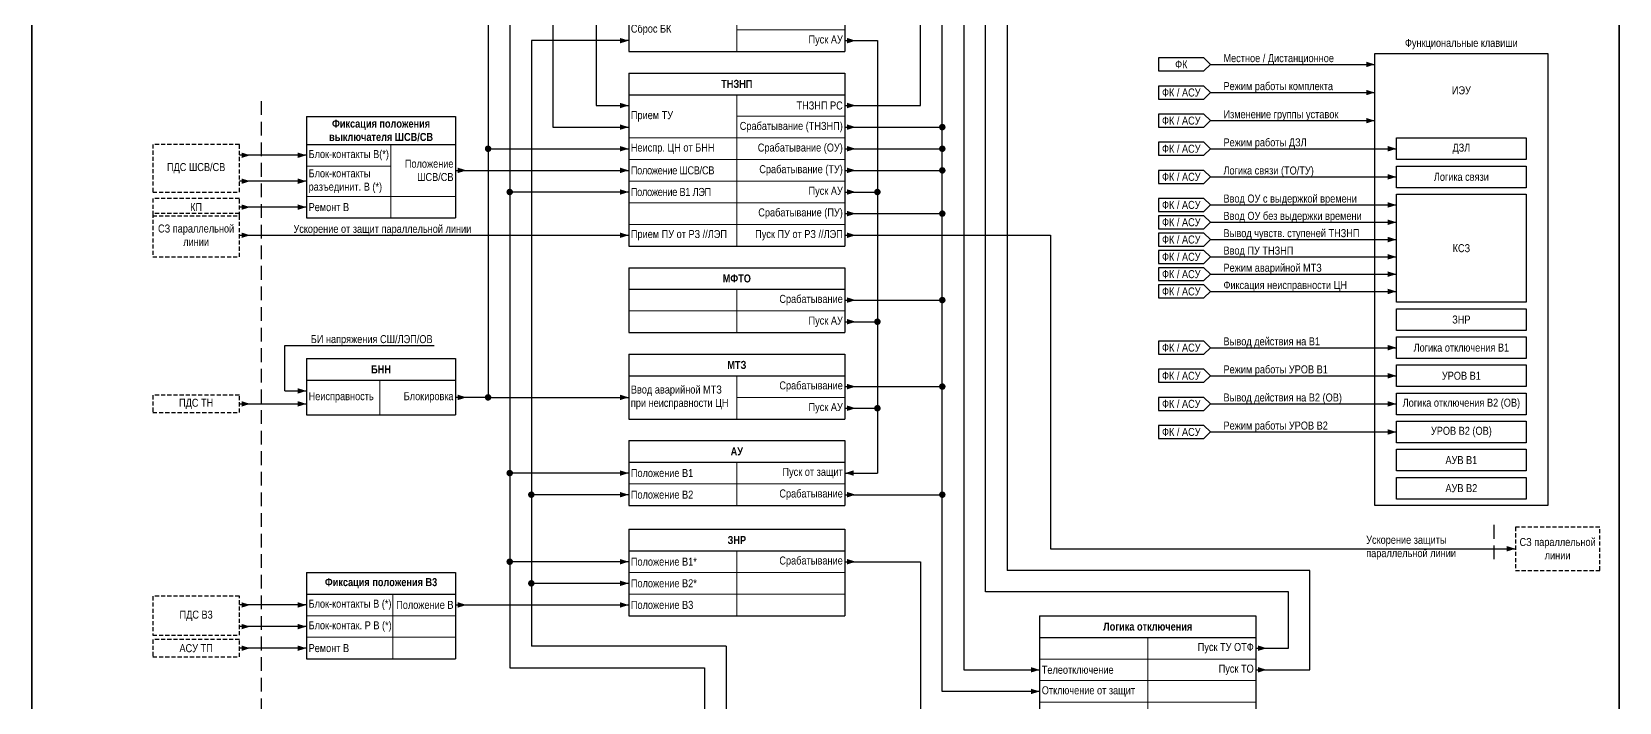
# Model space of a CAD drawing. Header units: millimetres. Extents: x -14593 to 14732, y -17400 to 5232.
# Drawn here: x 3989 to 4723, y -3411 to -3101 of the extents above; entities that cross this region are included whole.
import ezdxf

# ---------------------------------------------------------------- set-up
doc = ezdxf.new("R2010")
doc.units = ezdxf.units.MM
doc.linetypes.add('штриховая2', pattern=[9.525, 6.35, -3.175])
for name, color, linetype, lineweight in [('Основная', 7, 'Continuous', 30), ('Отключение_включение', 1, 'Continuous', 30), ('Цепи внешние', 84, 'Continuous', 30), ('Цепи внутренние', 5, 'Continuous', 30), ('Цепь - ФК и АСУ', 132, 'Continuous', 30)]:
    doc.layers.add(name, color=color, linetype=linetype, lineweight=lineweight)
doc.layers.add('Рамка', color=8, linetype='Continuous', lineweight=35, plot=False)
doc.styles.add('Narrow', font='ARIALN.TTF')
doc.styles.add('Табл дан', font='ARIALN.TTF')
doc.styles.add('Табл загол', font='ARIALNB.TTF')

# ---------------------------------------------------------------- blocks, each defined once
blk = doc.blocks.new('*T72')
at = {"layer": 'Основная', "color": 0, "linetype": 'ByBlock', "lineweight": -2, "transparency": 16777216}
for p, q in [((0, 0), (100, 0)), ((0, 0), (0, -10)), ((100, 0), (100, -10))]:
    blk.add_line(p, q, dxfattribs=at)
at = {"layer": 'Основная', "color": 0, "linetype": 'ByBlock', "lineweight": 30, "transparency": 16777216}
for p, q in [((0, -10), (100, -10)), ((0, -10), (0, -70)), ((100, -10), (100, -70)), ((0, -70), (100, -70))]:
    blk.add_line(p, q, dxfattribs=at)
at = {"layer": 'Основная', "color": 0, "linetype": 'ByBlock', "lineweight": 18, "transparency": 16777216}
for p, q in [((50, -10), (50, -70)), ((0, -20), (100, -20)), ((0, -30), (100, -30)), ((0, -40), (100, -40)), ((0, -50), (100, -50)), ((50, -60), (100, -60))]:
    blk.add_line(p, q, dxfattribs=at)
at = {"layer": 'Основная', "color": 0, "transparency": 16777216, "char_height": 3.7}
for s, insert, width, attachment_point, style in [('{\\C256;Логика отключения}', (50, -5), 97, 5, 'Табл загол'), ('Пуск ТУ ОТФ', (99, -15), 48, 6, 'Табл дан'), ('Телеотключение', (1, -25), 48, 4, 'Табл дан'), ('Пуск ТО', (99, -25), 48, 6, 'Табл дан'), ('{\\C256;Отключение от защит}', (1, -35), 48, 4, 'Табл дан'), ('Отключение от ЗНР', (1, -45), 48, 4, 'Табл дан'), ('Отключение', (99, -45), 48, 6, 'Табл дан'), ('Отключение от УРОВ', (1, -60), 48, 4, 'Табл дан'), ('Запрет АПВ', (99, -55), 48, 6, 'Табл дан')]:
    blk.add_mtext(s, dxfattribs=dict(at, insert=insert, width=width, attachment_point=attachment_point, style=style))
blk = doc.blocks.new('*T327')
at = {"layer": 'Основная', "color": 0, "linetype": 'ByBlock', "lineweight": -2, "transparency": 16777216}
for p, q in [((0, 0), (100, 0)), ((0, 0), (0, -10)), ((100, 0), (100, -10))]:
    blk.add_line(p, q, dxfattribs=at)
at = {"layer": 'Основная', "color": 0, "linetype": 'ByBlock', "lineweight": 30, "transparency": 16777216}
for p, q in [((0, -10), (100, -10)), ((0, -10), (0, -60)), ((100, -10), (100, -60)), ((0, -60), (100, -60))]:
    blk.add_line(p, q, dxfattribs=at)
at = {"layer": 'Основная', "color": 0, "linetype": 'ByBlock', "lineweight": 18, "transparency": 16777216}
for p, q in [((50, -10), (50, -60)), ((50, -20), (100, -20)), ((0, -30), (100, -30)), ((0, -40), (100, -40)), ((50, -50), (100, -50))]:
    blk.add_line(p, q, dxfattribs=at)
at = {"layer": 'Основная', "color": 0, "transparency": 16777216, "char_height": 3.7}
for s, insert, width, attachment_point, style in [('{\\C256;ДЗ}', (50, -5), 97, 5, 'Табл загол'), ('ДЗ РС', (99, -15), 48, 6, 'Табл дан'), ('Прием ТУ', (1, -20), 48, 4, 'Табл дан'), ('Срабатывание (ДЗ)', (99, -25), 48, 6, 'Табл дан'), ('{\\C256;Блокировка}', (1, -35), 48, 4, 'Табл дан'), ('Срабатывание (ОУ)', (99, -35), 48, 6, 'Табл дан'), ('Срабатывание (ТУ)', (99, -45), 48, 6, 'Табл дан'), ('Сброс БК', (1, -50), 48, 4, 'Табл дан'), ('Пуск АУ', (99, -55), 48, 6, 'Табл дан')]:
    blk.add_mtext(s, dxfattribs=dict(at, insert=insert, width=width, attachment_point=attachment_point, style=style))
blk = doc.blocks.new('*T328')
at = {"layer": 'Основная', "color": 0, "linetype": 'ByBlock', "lineweight": -2, "transparency": 16777216}
for p, q in [((0, 0), (100, 0)), ((0, 0), (0, -10)), ((100, 0), (100, -10))]:
    blk.add_line(p, q, dxfattribs=at)
at = {"layer": 'Основная', "color": 0, "linetype": 'ByBlock', "lineweight": 30, "transparency": 16777216}
for p, q in [((0, -10), (100, -10)), ((0, -10), (0, -30)), ((100, -10), (100, -30)), ((0, -30), (100, -30))]:
    blk.add_line(p, q, dxfattribs=at)
at = {"layer": 'Основная', "color": 0, "linetype": 'ByBlock', "lineweight": 18, "transparency": 16777216}
for p, q in [((50, -10), (50, -30)), ((0, -20), (100, -20))]:
    blk.add_line(p, q, dxfattribs=at)
at = {"layer": 'Основная', "color": 0, "transparency": 16777216, "char_height": 3.7}
for s, insert, width, attachment_point, style in [('{\\C256;МФТО}', (50, -5), 97, 5, 'Табл загол'), ('Срабатывание ', (99, -15), 48, 6, 'Табл дан'), ('Пуск АУ', (99, -25), 48, 6, 'Табл дан')]:
    blk.add_mtext(s, dxfattribs=dict(at, insert=insert, width=width, attachment_point=attachment_point, style=style))
blk = doc.blocks.new('*T329')
at = {"layer": 'Основная', "color": 0, "linetype": 'ByBlock', "lineweight": -2, "transparency": 16777216}
for p, q in [((0, 0), (100, 0)), ((0, 0), (0, -10)), ((100, 0), (100, -10))]:
    blk.add_line(p, q, dxfattribs=at)
at = {"layer": 'Основная', "color": 0, "linetype": 'ByBlock', "lineweight": 30, "transparency": 16777216}
for p, q in [((0, -10), (100, -10)), ((0, -10), (0, -30)), ((100, -10), (100, -30)), ((0, -30), (100, -30))]:
    blk.add_line(p, q, dxfattribs=at)
at = {"layer": 'Основная', "color": 0, "linetype": 'ByBlock', "lineweight": 18, "transparency": 16777216}
for p, q in [((50, -10), (50, -30)), ((50, -20), (100, -20))]:
    blk.add_line(p, q, dxfattribs=at)
at = {"layer": 'Основная', "color": 0, "transparency": 16777216, "char_height": 3.7}
for s, insert, width, attachment_point, style in [('{\\C256;МТЗ}', (50, -5), 97, 5, 'Табл загол'), ('Ввод аварийной МТЗ при неисправности ЦН', (1, -20), 48, 4, 'Табл дан'), ('Срабатывание', (99, -15), 48, 6, 'Табл дан'), ('Пуск АУ', (99, -25), 48, 6, 'Табл дан')]:
    blk.add_mtext(s, dxfattribs=dict(at, insert=insert, width=width, attachment_point=attachment_point, style=style))
blk = doc.blocks.new('*T330')
at = {"layer": 'Основная', "color": 0, "linetype": 'ByBlock', "lineweight": -2, "transparency": 16777216}
for p, q in [((0, 0), (100, 0)), ((0, 0), (0, -10)), ((100, 0), (100, -10))]:
    blk.add_line(p, q, dxfattribs=at)
at = {"layer": 'Основная', "color": 0, "linetype": 'ByBlock', "lineweight": 30, "transparency": 16777216}
for p, q in [((0, -10), (100, -10)), ((0, -10), (0, -30)), ((100, -10), (100, -30)), ((0, -30), (100, -30))]:
    blk.add_line(p, q, dxfattribs=at)
at = {"layer": 'Основная', "color": 0, "linetype": 'ByBlock', "lineweight": 18, "transparency": 16777216}
for p, q in [((50, -10), (50, -30)), ((0, -20), (100, -20))]:
    blk.add_line(p, q, dxfattribs=at)
at = {"layer": 'Основная', "color": 0, "transparency": 16777216, "char_height": 3.7}
for s, insert, width, attachment_point, style in [('{\\C256;АУ}', (50, -5), 97, 5, 'Табл загол'), ('Положение В1', (1, -15), 48, 4, 'Табл дан'), ('Пуск от защит', (99, -15), 48, 6, 'Табл дан'), ('Положение В2', (1, -25), 48, 4, 'Табл дан'), ('Срабатывание', (99, -25), 48, 6, 'Табл дан')]:
    blk.add_mtext(s, dxfattribs=dict(at, insert=insert, width=width, attachment_point=attachment_point, style=style))
blk = doc.blocks.new('*T331')
at = {"layer": 'Основная', "color": 0, "linetype": 'ByBlock', "lineweight": -2, "transparency": 16777216}
for p, q in [((0, 0), (100, 0)), ((0, 0), (0, -10)), ((100, 0), (100, -10))]:
    blk.add_line(p, q, dxfattribs=at)
at = {"layer": 'Основная', "color": 0, "linetype": 'ByBlock', "lineweight": 30, "transparency": 16777216}
for p, q in [((0, -10), (100, -10)), ((0, -10), (0, -40)), ((100, -10), (100, -40)), ((0, -40), (100, -40))]:
    blk.add_line(p, q, dxfattribs=at)
at = {"layer": 'Основная', "color": 0, "linetype": 'ByBlock', "lineweight": 18, "transparency": 16777216}
for p, q in [((50, -10), (50, -40)), ((0, -20), (100, -20)), ((0, -30), (100, -30))]:
    blk.add_line(p, q, dxfattribs=at)
at = {"layer": 'Основная', "color": 0, "transparency": 16777216, "char_height": 3.7}
for s, insert, width, attachment_point, style in [('{\\C256;ЗНР}', (50, -5), 97, 5, 'Табл загол'), ('\\A1;Положение В1*', (1, -15), 48, 4, 'Табл дан'), ('Срабатывание', (99, -15), 48, 6, 'Табл дан'), ('\\A1;Положение В2*', (1, -25), 48, 4, 'Табл дан'), ('\\A1;Положение В3', (1, -35), 48, 4, 'Табл дан')]:
    blk.add_mtext(s, dxfattribs=dict(at, insert=insert, width=width, attachment_point=attachment_point, style=style))
blk = doc.blocks.new('Point')
at = {"layer": 'Основная', "color": 0, "const_width": 1.5}
blk.add_lwpolyline([(-0.75, 0, 1), (0.75, 0, 1)], format="xyb", close=True, dxfattribs=at)
blk = doc.blocks.new('*T332')
at = {"layer": 'Основная', "color": 0, "linetype": 'ByBlock', "lineweight": -2, "transparency": 16777216}
for p, q in [((0, 0), (69, 0)), ((0, 0), (0, -10)), ((69, 0), (69, -10))]:
    blk.add_line(p, q, dxfattribs=at)
at = {"layer": 'Основная', "color": 0, "linetype": 'ByBlock', "lineweight": 30, "transparency": 16777216}
for p, q in [((0, -10), (69, -10)), ((0, -10), (0, -26)), ((69, -10), (69, -26)), ((0, -26), (69, -26))]:
    blk.add_line(p, q, dxfattribs=at)
at = {"layer": 'Основная', "color": 0, "linetype": 'ByBlock', "lineweight": 18, "transparency": 16777216}
blk.add_line((34, -10), (34, -26), dxfattribs=at)
at = {"layer": 'Основная', "color": 0, "transparency": 16777216, "char_height": 3.7}
for s, insert, width, attachment_point, style in [('{\\C256;БНН}', (34.5, -5), 66, 5, 'Табл загол'), ('Неисправность', (1, -18), 32, 4, 'Табл дан'), ('Блокировка', (68, -18), 33, 6, 'Табл дан')]:
    blk.add_mtext(s, dxfattribs=dict(at, insert=insert, width=width, attachment_point=attachment_point, style=style))
blk = doc.blocks.new('*T333')
at = {"layer": 'Основная', "color": 0, "linetype": 'ByBlock', "lineweight": -2, "transparency": 16777216}
for p, q in [((0, 0), (100, 0)), ((0, 0), (0, -10)), ((100, 0), (100, -10))]:
    blk.add_line(p, q, dxfattribs=at)
at = {"layer": 'Основная', "color": 0, "linetype": 'ByBlock', "lineweight": 30, "transparency": 16777216}
for p, q in [((0, -10), (100, -10)), ((0, -10), (0, -80)), ((100, -10), (100, -80)), ((0, -80), (100, -80))]:
    blk.add_line(p, q, dxfattribs=at)
at = {"layer": 'Основная', "color": 0, "linetype": 'ByBlock', "lineweight": 18, "transparency": 16777216}
for p, q in [((50, -10), (50, -80)), ((50, -20), (100, -20)), ((0, -30), (100, -30)), ((0, -40), (100, -40)), ((0, -50), (100, -50)), ((0, -60), (100, -60)), ((0, -70), (100, -70))]:
    blk.add_line(p, q, dxfattribs=at)
at = {"layer": 'Основная', "color": 0, "transparency": 16777216, "char_height": 3.7}
for s, insert, width, attachment_point, style in [('{\\C256;ТНЗНП}', (50, -5), 97, 5, 'Табл загол'), ('ТНЗНП РС', (99, -15), 48, 6, 'Табл дан'), ('Прием ТУ', (1, -20), 48, 4, 'Табл дан'), ('Срабатывание ({\\C256;ТНЗНП)}', (99, -25), 48, 6, 'Табл дан'), ('{\\C256;Неиспр. ЦН от БНН }', (1, -35), 48, 4, 'Табл дан'), ('Срабатывание (ОУ)', (99, -35), 48, 6, 'Табл дан'), ('{\\T0.95;Положение ШСВ/СВ}', (1, -45), 48, 4, 'Табл дан'), ('Срабатывание (ТУ)', (99, -45), 48, 6, 'Табл дан'), ('{\\T0.95;Положение В1 ЛЭП}', (1, -55), 48, 4, 'Табл дан'), ('Пуск АУ', (99, -55), 48, 6, 'Табл дан'), ('Срабатывание (ПУ)', (99, -65), 48, 6, 'Табл дан'), ('Прием ПУ от РЗ //ЛЭП', (1, -75), 48, 4, 'Табл дан'), ('Пуск ПУ от РЗ //ЛЭП', (99, -75), 48, 6, 'Табл дан')]:
    blk.add_mtext(s, dxfattribs=dict(at, insert=insert, width=width, attachment_point=attachment_point, style=style))
blk = doc.blocks.new('*T335')
at = {"layer": 'Основная', "color": 0, "linetype": 'ByBlock', "lineweight": -2, "transparency": 16777216}
for p, q in [((0, 0), (69, 0)), ((0, 0), (0, -12.99)), ((69, 0), (69, -12.99))]:
    blk.add_line(p, q, dxfattribs=at)
at = {"layer": 'Основная', "color": 0, "linetype": 'ByBlock', "lineweight": 30, "transparency": 16777216}
for p, q in [((0, -12.99), (69, -12.99)), ((0, -12.99), (0, -47.01)), ((69, -12.99), (69, -47.01)), ((0, -47.01), (69, -47.01))]:
    blk.add_line(p, q, dxfattribs=at)
at = {"layer": 'Основная', "color": 0, "linetype": 'ByBlock', "lineweight": 18, "transparency": 16777216}
for p, q in [((39, -12.99), (39, -47.01)), ((0, -22.99), (39, -22.99)), ((0, -37.01), (69, -37.01))]:
    blk.add_line(p, q, dxfattribs=at)
at = {"layer": 'Основная', "color": 0, "transparency": 16777216, "char_height": 3.7}
for s, insert, width, attachment_point, style in [('Фиксация положения выключателя ШСВ/СВ', (34.5, -6.5), 66, 5, 'Табл загол'), ('Блок-контакты В(*)', (1, -17.99), 37, 4, 'Табл дан'), ('\\A1;Положение {\\A0;\\C256;ШСВ/СВ}', (68, -25), 28, 6, 'Табл дан'), ('Блок-контакты разъединит. В (*)', (1, -30), 37, 4, 'Табл дан'), ('Ремонт В', (1, -42.01), 37, 4, 'Табл дан')]:
    blk.add_mtext(s, dxfattribs=dict(at, insert=insert, width=width, attachment_point=attachment_point, style=style))
blk = doc.blocks.new('*T326')
at = {"layer": 'Основная', "color": 0, "linetype": 'ByBlock', "lineweight": -2, "transparency": 16777216}
for p, q in [((0, 0), (69, 0)), ((0, 0), (0, -10)), ((69, 0), (69, -10))]:
    blk.add_line(p, q, dxfattribs=at)
at = {"layer": 'Основная', "color": 0, "linetype": 'ByBlock', "lineweight": 30, "transparency": 16777216}
for p, q in [((0, -10), (69, -10)), ((0, -10), (0, -40)), ((69, -10), (69, -40)), ((0, -40), (69, -40))]:
    blk.add_line(p, q, dxfattribs=at)
at = {"layer": 'Основная', "color": 0, "linetype": 'ByBlock', "lineweight": 18, "transparency": 16777216}
for p, q in [((40, -10), (40, -40)), ((0, -20), (69, -20)), ((0, -30), (69, -30))]:
    blk.add_line(p, q, dxfattribs=at)
at = {"layer": 'Основная', "color": 0, "transparency": 16777216, "char_height": 3.7}
for s, insert, width, attachment_point, style in [('Фиксация положения В3', (34.5, -5), 66, 5, 'Табл загол'), ('Блок-контакты В (*)', (1, -15), 38, 4, 'Табл дан'), ('\\A1;Положение В', (68, -15), 27, 6, 'Табл дан'), ('Блок-контак. Р В (*)', (1, -25), 38, 4, 'Табл дан'), ('Ремонт В', (1, -35), 38, 4, 'Табл дан')]:
    blk.add_mtext(s, dxfattribs=dict(at, insert=insert, width=width, attachment_point=attachment_point, style=style))

msp = doc.modelspace()

# ---------------------------------------------------------------- linework, layer by layer
at = {"layer": 'Основная'}
msp.add_lwpolyline([(4610, -3111), (4690, -3111), (4690, -3320), (4610, -3320)], close=True, dxfattribs=at)
at = {"layer": 'Основная', "ltscale": 0.3}
for points in [[(4620, -3150), (4680, -3150), (4680, -3160), (4620, -3160)], [(4620, -3163), (4680, -3163), (4680, -3173), (4620, -3173)], [(4620, -3176), (4680, -3176), (4680, -3226), (4620, -3226)], [(4620, -3229), (4680, -3229), (4680, -3239), (4620, -3239)], [(4620, -3242), (4680, -3242), (4680, -3252), (4620, -3252)], [(4620, -3255), (4680, -3255), (4680, -3265), (4620, -3265)], [(4620, -3268), (4680, -3268), (4680, -3278), (4620, -3278)], [(4620, -3281), (4680, -3281), (4680, -3291), (4620, -3291)], [(4620, -3294), (4680, -3294), (4680, -3304), (4620, -3304)], [(4620, -3307), (4680, -3307), (4680, -3317), (4620, -3317)]]:
    msp.add_lwpolyline(points, close=True, dxfattribs=at)
at = {"layer": 'Основная', "color": 5}
for points in [[(4310, -3385), (4220, -3385)], [(4210, -3395), (4300, -3395)]]:
    msp.add_lwpolyline(points, dxfattribs=at)
at = {"layer": 'Отключение_включение', "ltscale": 0.3}
for points in [[(4410, -3406), (4410, -2945)], [(4420, -2975), (4420, -3396)], [(4440, -2995), (4440, -3350)], [(4365, -3145), (4410, -3145)], [(4365, -3155), (4410, -3155), (4410, -3155)], [(4365, -3225), (4410, -3225)], [(4365, -3265), (4410, -3265)], [(4365, -3315), (4410, -3315)], [(4365, -3346), (4400, -3346)], [(4580, -3350), (4440, -3350)], [(4580, -3396), (4580, -3350)], [(4420, -3396), (4455, -3396)], [(4555, -3396), (4580, -3396)], [(4455, -3406), (4410, -3406)]]:
    msp.add_lwpolyline(points, dxfattribs=at)
for points in [[(4370, -3145, 0, 2.5, 0), (4366, -3145, 0, 0, 0)], [(4370, -3155, 0, 2.5, 0), (4366, -3155, 0, 0, 0)], [(4370, -3165, 0, 2.5, 0), (4366, -3165, 0, 0, 0)], [(4370, -3185, 0, 2.5, 0), (4366, -3185, 0, 0, 0)], [(4370, -3225, 0, 2.5, 0), (4366, -3225, 0, 0, 0)], [(4370, -3265, 0, 2.5, 0), (4366, -3265, 0, 0, 0)], [(4370, -3315, 0, 2.5, 0), (4366, -3315, 0, 0, 0)], [(4370, -3346, 0, 2.5, 0), (4366, -3346, 0, 0, 0)], [(4455, -3396, 0, 2.5, 0), (4451, -3396, 0, 0, 0)], [(4560, -3396, 0, 2.5, 0), (4556, -3396, 0, 0, 0)], [(4455, -3406, 0, 2.5, 0), (4451, -3406, 0, 0, 0)]]:
    msp.add_lwpolyline(points, format="xyseb", dxfattribs=at)
at = {"layer": 'Отключение_включение'}
for points in [[(4365, -3165), (4410, -3165)], [(4365, -3185), (4410, -3185)], [(4400, -3346), (4400, -3416)]]:
    msp.add_lwpolyline(points, dxfattribs=at)
at = {"layer": 'Рамка', "color": 1}
msp.add_lwpolyline([(3989, -2659), (4723, -2659), (4723, -3883), (3989, -3883)], close=True, dxfattribs=at)
at = {"layer": 'Цепи внешние', "linetype": 'штриховая2', "ltscale": 0.3}
for points in [[(4085, -3153), (4045, -3153), (4045, -3175), (4085, -3175)], [(4085, -3178), (4045, -3178), (4045, -3186), (4085, -3186)], [(4085, -3185), (4045, -3185), (4045, -3205), (4085, -3205)], [(4085, -3269), (4045, -3269), (4045, -3277), (4085, -3277)], [(4714, -3330), (4675, -3330), (4675, -3350), (4714, -3350)], [(4085, -3362), (4045, -3362), (4045, -3380), (4085, -3380)], [(4085, -3382), (4045, -3382), (4045, -3390), (4085, -3390)]]:
    msp.add_lwpolyline(points, close=True, dxfattribs=at)
at = {"layer": 'Цепи внешние', "ltscale": 0.3}
for points in [[(4090, -3158, 0, 2.5, 0), (4086, -3158, 0, 0, 0)], [(4116, -3158, 0, 2.5, 0), (4112, -3158, 0, 0, 0)], [(4090, -3170, 0, 2.5, 0), (4086, -3170, 0, 0, 0)], [(4116, -3170, 0, 2.5, 0), (4112, -3170, 0, 0, 0)], [(4090, -3182, 0, 2.5, 0), (4086, -3182, 0, 0, 0)], [(4116, -3182, 0, 2.5, 0), (4112, -3182, 0, 0, 0)], [(4090, -3195, 0, 2.5, 0), (4086, -3195, 0, 0, 0)], [(4265, -3195, 0, 2.5, 0), (4261, -3195, 0, 0, 0)], [(4370, -3195, 0, 2.5, 0), (4366, -3195, 0, 0, 0)], [(4090, -3273, 0, 2.5, 0), (4086, -3273, 0, 0, 0)], [(4116, -3273, 0, 2.5, 0), (4112, -3273, 0, 0, 0)], [(4675, -3340, 0, 2.5, 0), (4671, -3340, 0, 0, 0)], [(4090, -3366, 0, 2.5, 0), (4086, -3366, 0, 0, 0)], [(4116, -3366, 0, 2.5, 0), (4112, -3366, 0, 0, 0)], [(4090, -3376, 0, 2.5, 0), (4086, -3376, 0, 0, 0)], [(4116, -3376, 0, 2.5, 0), (4112, -3376, 0, 0, 0)], [(4090, -3386, 0, 2.5, 0), (4086, -3386, 0, 0, 0)], [(4116, -3386, 0, 2.5, 0), (4112, -3386, 0, 0, 0)]]:
    msp.add_lwpolyline(points, format="xyseb", dxfattribs=at)
at = {"layer": 'Цепи внешние'}
for points in [[(4116, -3158), (4085, -3158)], [(4116, -3170), (4085, -3170)], [(4116, -3182), (4085, -3182)], [(4085, -3195), (4265, -3195)], [(4365, -3195), (4460, -3195)], [(4085, -3273), (4116, -3273)], [(4460, -3340), (4675, -3340)], [(4116, -3366), (4085, -3366)], [(4116, -3376), (4085, -3376)], [(4116, -3386), (4085, -3386)]]:
    msp.add_lwpolyline(points, dxfattribs=at)
at = {"layer": 'Цепи внешние', "ltscale": 0.3}
msp.add_lwpolyline([(4460, -3195), (4460, -3340)], dxfattribs=at)
at = {"layer": 'Цепи внутренние'}
for points in [[(4430, -3360), (4430, -3005)], [(4250, -3035), (4250, -3135)], [(4200, -3085), (4200, -3270)], [(4365, -3105), (4380, -3105)], [(4380, -3105), (4380, -3305)], [(4200, -3155), (4265, -3155)], [(4185, -3165), (4265, -3165)], [(4365, -3175), (4380, -3175)], [(4106, -3246), (4175, -3246)], [(4106, -3267), (4106, -3246)], [(4106, -3267), (4116, -3267)], [(4200, -3270), (4265, -3270)], [(4570, -3360), (4430, -3360)], [(4570, -3386), (4570, -3360)], [(4185, -3366), (4265, -3366)], [(4555, -3386), (4570, -3386)]]:
    msp.add_lwpolyline(points, dxfattribs=at)
at = {"layer": 'Цепи внутренние', "ltscale": 0.3}
for points in [[(4230, -3015), (4230, -3145)], [(4400, -3135), (4400, -3015)], [(4210, -3095), (4210, -3395)], [(4220, -3105), (4220, -3385)], [(4265, -3105), (4220, -3105)], [(4250, -3135), (4265, -3135)], [(4365, -3135), (4400, -3135)], [(4230, -3145), (4265, -3145)], [(4265, -3175), (4210, -3175)], [(4365, -3235), (4380, -3235)], [(4200, -3270), (4185, -3270)], [(4365, -3275), (4380, -3275)], [(4265, -3305), (4210, -3305)], [(4365, -3305), (4380, -3305)], [(4265, -3315), (4220, -3315)], [(4265, -3346), (4210, -3346)], [(4265, -3356), (4220, -3356)], [(4310, -3385), (4310, -3759)], [(4300, -3395), (4300, -3759)]]:
    msp.add_lwpolyline(points, dxfattribs=at)
for points in [[(4265, -3105, 0, 2.5, 0), (4261, -3105, 0, 0, 0)], [(4370, -3105, 0, 2.5, 0), (4366, -3105, 0, 0, 0)], [(4265, -3135, 0, 2.5, 0), (4261, -3135, 0, 0, 0)], [(4370, -3135, 0, 2.5, 0), (4366, -3135, 0, 0, 0)], [(4265, -3145, 0, 2.5, 0), (4261, -3145, 0, 0, 0)], [(4265, -3155, 0, 2.5, 0), (4261, -3155, 0, 0, 0)], [(4190, -3165, 0, 2.5, 0), (4186, -3165, 0, 0, 0)], [(4265, -3165, 0, 2.5, 0), (4261, -3165, 0, 0, 0)], [(4265, -3175, 0, 2.5, 0), (4261, -3175, 0, 0, 0)], [(4370, -3175, 0, 2.5, 0), (4366, -3175, 0, 0, 0)], [(4370, -3235, 0, 2.5, 0), (4366, -3235, 0, 0, 0)], [(4116, -3267, 0, 2.5, 0), (4112, -3267, 0, 0, 0)], [(4190, -3270, 0, 2.5, 0), (4186, -3270, 0, 0, 0)], [(4265, -3270, 0, 2.5, 0), (4261, -3270, 0, 0, 0)], [(4370, -3275, 0, 2.5, 0), (4366, -3275, 0, 0, 0)], [(4265, -3305, 0, 2.5, 0), (4261, -3305, 0, 0, 0)], [(4365, -3305, 0, 2.5, 0), (4369, -3305, 0, 0, 0)], [(4265, -3315, 0, 2.5, 0), (4261, -3315, 0, 0, 0)], [(4265, -3346, 0, 2.5, 0), (4261, -3346, 0, 0, 0)], [(4265, -3356, 0, 2.5, 0), (4261, -3356, 0, 0, 0)], [(4190, -3366, 0, 2.5, 0), (4186, -3366, 0, 0, 0)], [(4265, -3366, 0, 2.5, 0), (4261, -3366, 0, 0, 0)], [(4560, -3386, 0, 2.5, 0), (4556, -3386, 0, 0, 0)]]:
    msp.add_lwpolyline(points, format="xyseb", dxfattribs=at)
at = {"layer": 'Цепи внутренние', "linetype": 'штриховая2'}
for points in [[(4095, -3133), (4095, -3709)], [(4665, -3329), (4665, -3348)]]:
    msp.add_lwpolyline(points, dxfattribs=at)
at = {"layer": 'Цепь - ФК и АСУ', "ltscale": 0.3}
for points in [[(4534, -3116), (4531, -3113), (4510, -3113), (4510, -3119), (4531, -3119), (4534, -3116)], [(4534, -3129), (4531, -3126), (4510, -3126), (4510, -3132), (4531, -3132), (4534, -3129)], [(4534, -3142), (4531, -3139), (4510, -3139), (4510, -3145), (4531, -3145), (4534, -3142)], [(4534, -3155), (4531, -3152), (4510, -3152), (4510, -3158), (4531, -3158), (4534, -3155)], [(4534, -3168), (4531, -3165), (4510, -3165), (4510, -3171), (4531, -3171), (4534, -3168)], [(4534, -3181), (4531, -3178), (4510, -3178), (4510, -3184), (4531, -3184), (4534, -3181)], [(4534, -3189), (4531, -3186), (4510, -3186), (4510, -3192), (4531, -3192), (4534, -3189)], [(4534, -3197), (4531, -3194), (4510, -3194), (4510, -3200), (4531, -3200), (4534, -3197)], [(4534, -3205), (4531, -3202), (4510, -3202), (4510, -3208), (4531, -3208), (4534, -3205)], [(4534, -3213), (4531, -3210), (4510, -3210), (4510, -3216), (4531, -3216), (4534, -3213)], [(4534, -3221), (4531, -3218), (4510, -3218), (4510, -3224), (4531, -3224), (4534, -3221)], [(4534, -3247), (4531, -3244), (4510, -3244), (4510, -3250), (4531, -3250), (4534, -3247)], [(4534, -3260), (4531, -3257), (4510, -3257), (4510, -3263), (4531, -3263), (4534, -3260)], [(4534, -3273), (4531, -3270), (4510, -3270), (4510, -3276), (4531, -3276), (4534, -3273)], [(4534, -3286), (4531, -3283), (4510, -3283), (4510, -3289), (4531, -3289), (4534, -3286)]]:
    msp.add_lwpolyline(points, dxfattribs=at)
at = {"layer": 'Цепь - ФК и АСУ'}
for points in [[(4534, -3116), (4610, -3116)], [(4534, -3129), (4610, -3129)], [(4534, -3142), (4610, -3142)], [(4534, -3155), (4620, -3155)], [(4534, -3168), (4620, -3168)], [(4534, -3181), (4620, -3181)], [(4534, -3189), (4620, -3189)], [(4534, -3197), (4620, -3197)], [(4534, -3205), (4620, -3205)], [(4534, -3213), (4620, -3213)], [(4534, -3221), (4620, -3221)], [(4534, -3247), (4620, -3247)], [(4534, -3260), (4620, -3260)], [(4534, -3273), (4620, -3273)], [(4534, -3286), (4620, -3286)]]:
    msp.add_lwpolyline(points, dxfattribs=at)
at = {"layer": 'Цепь - ФК и АСУ', "ltscale": 0.3}
for points in [[(4610, -3116, 0, 2.5, 0), (4606, -3116, 0, 0, 0)], [(4610, -3129, 0, 2.5, 0), (4606, -3129, 0, 0, 0)], [(4610, -3142, 0, 2.5, 0), (4606, -3142, 0, 0, 0)], [(4620, -3155, 0, 2.5, 0), (4616, -3155, 0, 0, 0)], [(4620, -3168, 0, 2.5, 0), (4616, -3168, 0, 0, 0)], [(4620, -3181, 0, 2.5, 0), (4616, -3181, 0, 0, 0)], [(4620, -3189, 0, 2.5, 0), (4616, -3189, 0, 0, 0)], [(4620, -3197, 0, 2.5, 0), (4616, -3197, 0, 0, 0)], [(4620, -3205, 0, 2.5, 0), (4616, -3205, 0, 0, 0)], [(4620, -3213, 0, 2.5, 0), (4616, -3213, 0, 0, 0)], [(4620, -3221, 0, 2.5, 0), (4616, -3221, 0, 0, 0)], [(4620, -3247, 0, 2.5, 0), (4616, -3247, 0, 0, 0)], [(4620, -3260, 0, 2.5, 0), (4616, -3260, 0, 0, 0)], [(4620, -3273, 0, 2.5, 0), (4616, -3273, 0, 0, 0)], [(4620, -3286, 0, 2.5, 0), (4616, -3286, 0, 0, 0)]]:
    msp.add_lwpolyline(points, format="xyseb", dxfattribs=at)

# ---------------------------------------------------------------- block references
for name, p in [('*T327', (4265, -3050)), ('*T333', (4265, -3120)), ('*T335', (4116, -3140.01)), ('*T328', (4265, -3210)), ('*T329', (4265, -3250)), ('*T332', (4116, -3252)), ('*T330', (4265, -3290)), ('*T331', (4265, -3331)), ('*T326', (4116, -3350.97)), ('*T72', (4455, -3371))]:
    msp.add_blockref(name, p)
at = {"layer": 'Отключение_включение'}
for p in [(4410, -3145), (4410, -3155), (4410, -3165), (4410, -3185), (4410, -3225), (4410, -3265), (4410, -3315)]:
    msp.add_blockref('Point', p, dxfattribs=at)
at = {"layer": 'Цепи внутренние'}
for p in [(4200, -3155), (4210, -3175), (4380, -3175), (4380, -3235), (4200, -3270), (4380, -3275), (4210, -3305), (4220, -3315), (4210, -3346), (4220, -3356)]:
    msp.add_blockref('Point', p, dxfattribs=at)

# ---------------------------------------------------------------- texts
at = {"layer": 'Основная', "char_height": 3.7, "style": 'Narrow'}
for s, insert, width, attachment_point in [('Функциональные клавиши', (4650, -3109), 94, 8), ('Местное / Дистанционное', (4540, -3116), 89, 7), ('ФК', (4520.5, -3116), 21, 5), ('Режим работы комплекта', (4540, -3129), 89, 7), ('ИЭУ', (4650, -3128), 80, 5), ('ФК / АСУ', (4520.5, -3129), 21, 5), ('ФК / АСУ', (4520.5, -3142), 21, 5), ('Изменение группы уставок', (4540, -3142), 89, 7), ('ФК / АСУ', (4520.5, -3155), 21, 5), ('Режим работы ДЗЛ', (4540, -3155), 89, 7), ('ДЗЛ', (4650, -3155), 60, 5), ('ПДС ШСВ/СВ', (4065, -3164), 40, 5), ('Логика связи (ТО/ТУ)', (4540, -3168), 89, 7), ('ФК / АСУ', (4520.5, -3168), 21, 5), ('Логика связи', (4650, -3168), 60, 5), ('Ввод ОУ с выдержкой времени', (4540, -3181), 99, 7), ('КП', (4065, -3182), 40, 5), ('ФК / АСУ', (4520.5, -3181), 21, 5), ('Ввод ОУ без выдержки времени', (4540, -3189), 99, 7), ('СЗ параллельной линии', (4065, -3195), 40, 5), ('Ускорение от защит параллельной линии', (4110, -3195), 85, 7), ('ФК / АСУ', (4520.5, -3189), 21, 5), ('Вывод чувств. ступеней ТНЗНП', (4540, -3197), 99, 7), ('ФК / АСУ', (4520.5, -3197), 21, 5), ('Ввод ПУ ТНЗНП', (4540, -3205), 99, 7), ('КСЗ', (4650, -3201), 60, 5), ('ФК / АСУ', (4520.5, -3205), 21, 5), ('ФК / АСУ', (4520.5, -3213), 21, 5), ('Режим аварийной МТЗ', (4540, -3213), 99, 7), ('ФК / АСУ', (4520.5, -3221), 21, 5), ('Фиксация неисправности ЦН', (4540, -3221), 99, 7), ('ЗНР', (4650, -3234), 60, 5), ('БИ напряжения СШ/ЛЭП/ОВ', (4118, -3246), 57, 7), ('Вывод действия на В1', (4540, -3247), 68, 7), ('ФК / АСУ', (4520.5, -3247), 21, 5), ('Логика отключения В1', (4650, -3247), 60, 5), ('ФК / АСУ', (4520.5, -3260), 21, 5), ('Режим работы УРОВ В1', (4540, -3260), 68, 7), ('УРОВ В1', (4650, -3260), 60, 5), ('ПДС ТН', (4065, -3273), 40, 5), ('ФК / АСУ', (4520.5, -3273), 21, 5), ('Вывод действия на В2 (ОВ)', (4540, -3273), 68, 7), ('Логика отключения В2 (ОВ)', (4650, -3273), 60, 5), ('Режим работы УРОВ В2', (4540, -3286), 68, 7), ('ФК / АСУ', (4520.5, -3286), 21, 5), ('УРОВ В2 (ОВ)', (4650, -3286), 60, 5), ('АУВ В1', (4650, -3299), 60, 5), ('АУВ В2', (4650, -3312), 60, 5), ('Ускорение защиты параллельной линии', (4606, -3345), 46, 7), ('СЗ параллельной линии', (4694.5, -3340), 39, 5), ('ПДС В3', (4065, -3371), 40, 5), ('АСУ ТП', (4065, -3386), 40, 5)]:
    msp.add_mtext(s, dxfattribs=dict(at, insert=insert, width=width, attachment_point=attachment_point))

doc.saveas('drawing.dxf')
